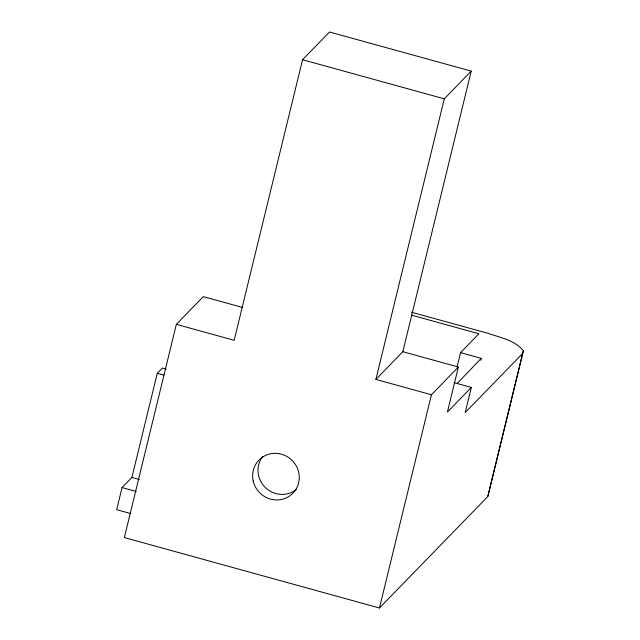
<?xml version="1.0" encoding="UTF-8"?>
<svg xmlns="http://www.w3.org/2000/svg" width="640" height="640" viewBox="0 0 640 640"><rect width="100%" height="100%" fill="white"/><g stroke="black" fill="none" stroke-linecap="round" stroke-linejoin="round"><path stroke-width="0.96" d="M166.2 369.056L162.424 368.008L157.28 373.296L131.896 477.456L122.056 487.568L116.672 509.68L130.84 513.592M242.792 307.528L203.28 296.624L176.344 324.336L124.36 537.576L379.456 608L487.808 496.528L523.328 350.88C515.128 340.184 500.296 337.728 488.256 333.376L411.448 312.216M402.824 351.704L458.376 367.04L431.44 394.76L375.888 379.424L402.824 351.704L471.224 71.12L329.504 32L302.56 59.72L234.16 340.296L176.344 324.336M375.888 379.424L444.288 98.84L471.224 71.12M379.456 608L431.44 394.76M457.04 366.992L460.536 352.648L478.904 333.752L411.544 315.152M458.376 367.04L447.408 412.04L471.328 387.432L454 382.648M471.328 387.432L465.2 412.576L522.688 353.432L523.328 350.88M480.76 360.272L481.224 358.36L460.536 352.648M487.808 496.528L522.688 353.432M457.336 383.344L481.224 358.36M302.56 59.72L444.288 98.84M157.28 373.296L163.896 375.128M131.896 477.456L139.448 479.536M122.056 487.568L136.232 491.48M296.36 489.448A23.72 22.904 44.2 0 1 265.232 487.432A23.72 22.904 44.2 0 1 262.76 456.352M253.192 480.936A23.72 22.904 44.2 0 0 291.76 494.32A23.72 22.904 44.2 0 0 282.904 454.648A23.72 22.904 44.2 0 0 253.192 480.936"/></g></svg>
